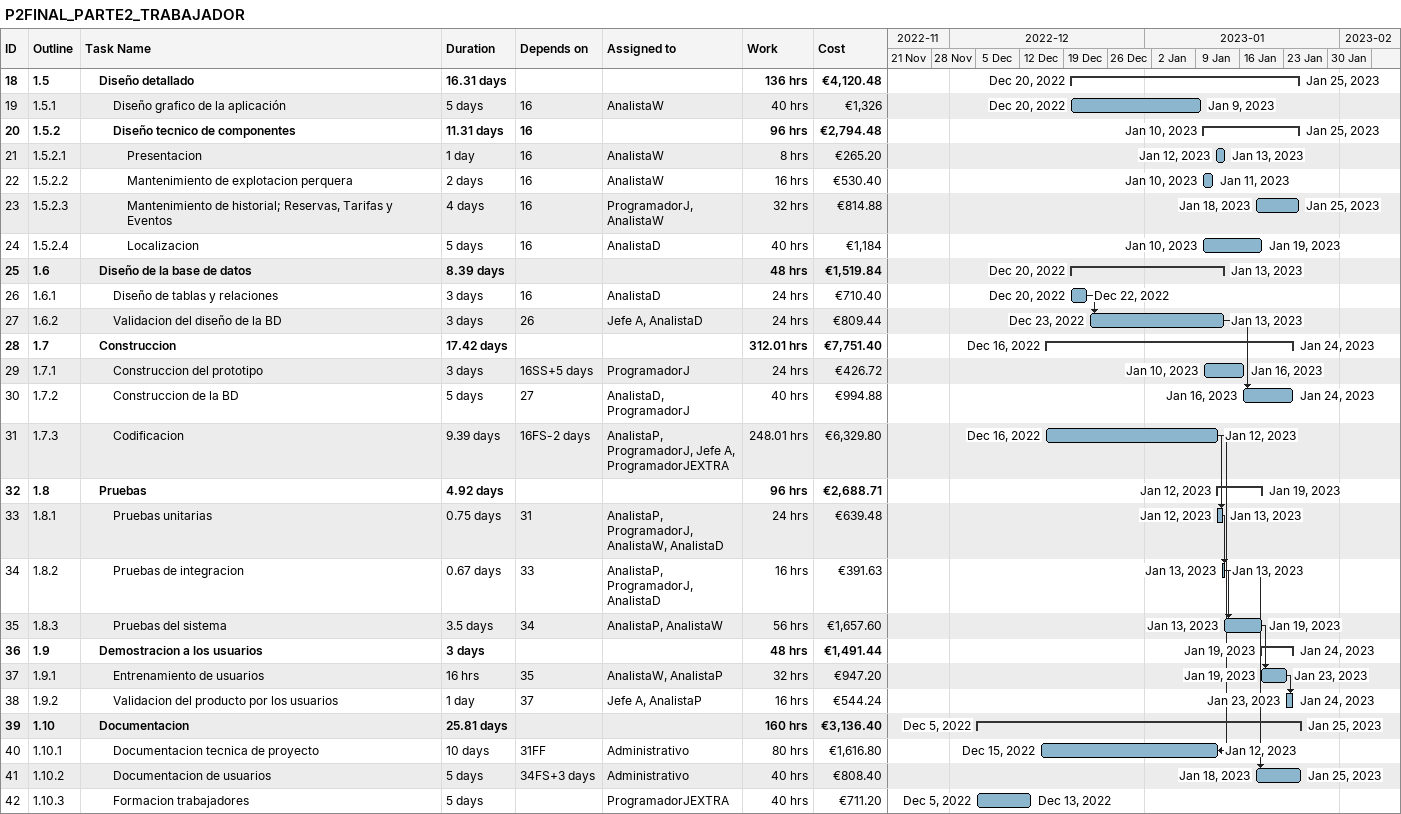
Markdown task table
P2FINAL_PARTE2_TRABAJADOR

| ID | WBS | Task | Duration | Start | Finish | Predecessors | Resources | Work (h) | Cost (€) |
|---|---|---|---|---|---|---|---|---|---|
| 18 | 1.5 | **Diseño detallado** | 16.31d | 2022-12-20 | 2023-01-25 |  |  | 136 | 4120.48 |
| 19 | 1.5.1 | Diseño grafico de la aplicación | 5d | 2022-12-20 | 2023-01-09 | 16 | AnalistaW | 40 | 1326 |
| 20 | 1.5.2 | **Diseño tecnico de componentes** | 11.31d | 2023-01-10 | 2023-01-25 | 16 |  | 96 | 2794.48 |
| 21 | 1.5.2.1 | Presentacion | 1d | 2023-01-12 | 2023-01-13 | 16 | AnalistaW | 8 | 265.20 |
| 22 | 1.5.2.2 | Mantenimiento de explotacion perquera | 2d | 2023-01-10 | 2023-01-11 | 16 | AnalistaW | 16 | 530.40 |
| 23 | 1.5.2.3 | Mantenimiento de historial; Reservas, Tarifas y Eventos | 4d | 2023-01-18 | 2023-01-25 | 16 | ProgramadorJ, AnalistaW | 32 | 814.88 |
| 24 | 1.5.2.4 | Localizacion | 5d | 2023-01-10 | 2023-01-19 | 16 | AnalistaD | 40 | 1184 |
| 25 | 1.6 | **Diseño de la base de datos** | 8.39d | 2022-12-20 | 2023-01-13 |  |  | 48 | 1519.84 |
| 26 | 1.6.1 | Diseño de tablas y relaciones | 3d | 2022-12-20 | 2022-12-22 | 16 | AnalistaD | 24 | 710.40 |
| 27 | 1.6.2 | Validacion del diseño de la BD | 3d | 2022-12-23 | 2023-01-13 | 26 | Jefe A, AnalistaD | 24 | 809.44 |
| 28 | 1.7 | **Construccion** | 17.42d | 2022-12-16 | 2023-01-24 |  |  | 312.01 | 7751.40 |
| 29 | 1.7.1 | Construccion del prototipo | 3d | 2023-01-10 | 2023-01-16 | 16SS+5d | ProgramadorJ | 24 | 426.72 |
| 30 | 1.7.2 | Construccion de la BD | 5d | 2023-01-16 | 2023-01-24 | 27 | AnalistaD, ProgramadorJ | 40 | 994.88 |
| 31 | 1.7.3 | Codificacion | 9.39d | 2022-12-16 | 2023-01-12 | 16FS-2d | AnalistaP, ProgramadorJ, Jefe A, ProgramadorJEXTRA | 248.01 | 6329.80 |
| 32 | 1.8 | **Pruebas** | 4.92d | 2023-01-12 | 2023-01-19 |  |  | 96 | 2688.71 |
| 33 | 1.8.1 | Pruebas unitarias | 0.75d | 2023-01-12 | 2023-01-13 | 31 | AnalistaP, ProgramadorJ, AnalistaW, AnalistaD | 24 | 639.48 |
| 34 | 1.8.2 | Pruebas de integracion | 0.67d | 2023-01-13 | 2023-01-13 | 33 | AnalistaP, ProgramadorJ, AnalistaD | 16 | 391.63 |
| 35 | 1.8.3 | Pruebas del sistema | 3.5d | 2023-01-13 | 2023-01-19 | 34 | AnalistaP, AnalistaW | 56 | 1657.60 |
| 36 | 1.9 | **Demostracion a los usuarios** | 3d | 2023-01-19 | 2023-01-24 |  |  | 48 | 1491.44 |
| 37 | 1.9.1 | Entrenamiento de usuarios | 16h | 2023-01-19 | 2023-01-23 | 35 | AnalistaW, AnalistaP | 32 | 947.20 |
| 38 | 1.9.2 | Validacion del producto por los usuarios | 1d | 2023-01-23 | 2023-01-24 | 37 | Jefe A, AnalistaP | 16 | 544.24 |
| 39 | 1.10 | **Documentacion** | 25.81d | 2022-12-05 | 2023-01-25 |  |  | 160 | 3136.40 |
| 40 | 1.10.1 | Documentacion tecnica de proyecto | 10d | 2022-12-15 | 2023-01-12 | 31FF | Administrativo | 80 | 1616.80 |
| 41 | 1.10.2 | Documentacion de usuarios | 5d | 2023-01-18 | 2023-01-25 | 34FS+3d | Administrativo | 40 | 808.40 |
| 42 | 1.10.3 | Formacion trabajadores | 5d | 2022-12-05 | 2022-12-13 |  | ProgramadorJEXTRA | 40 | 711.20 |
